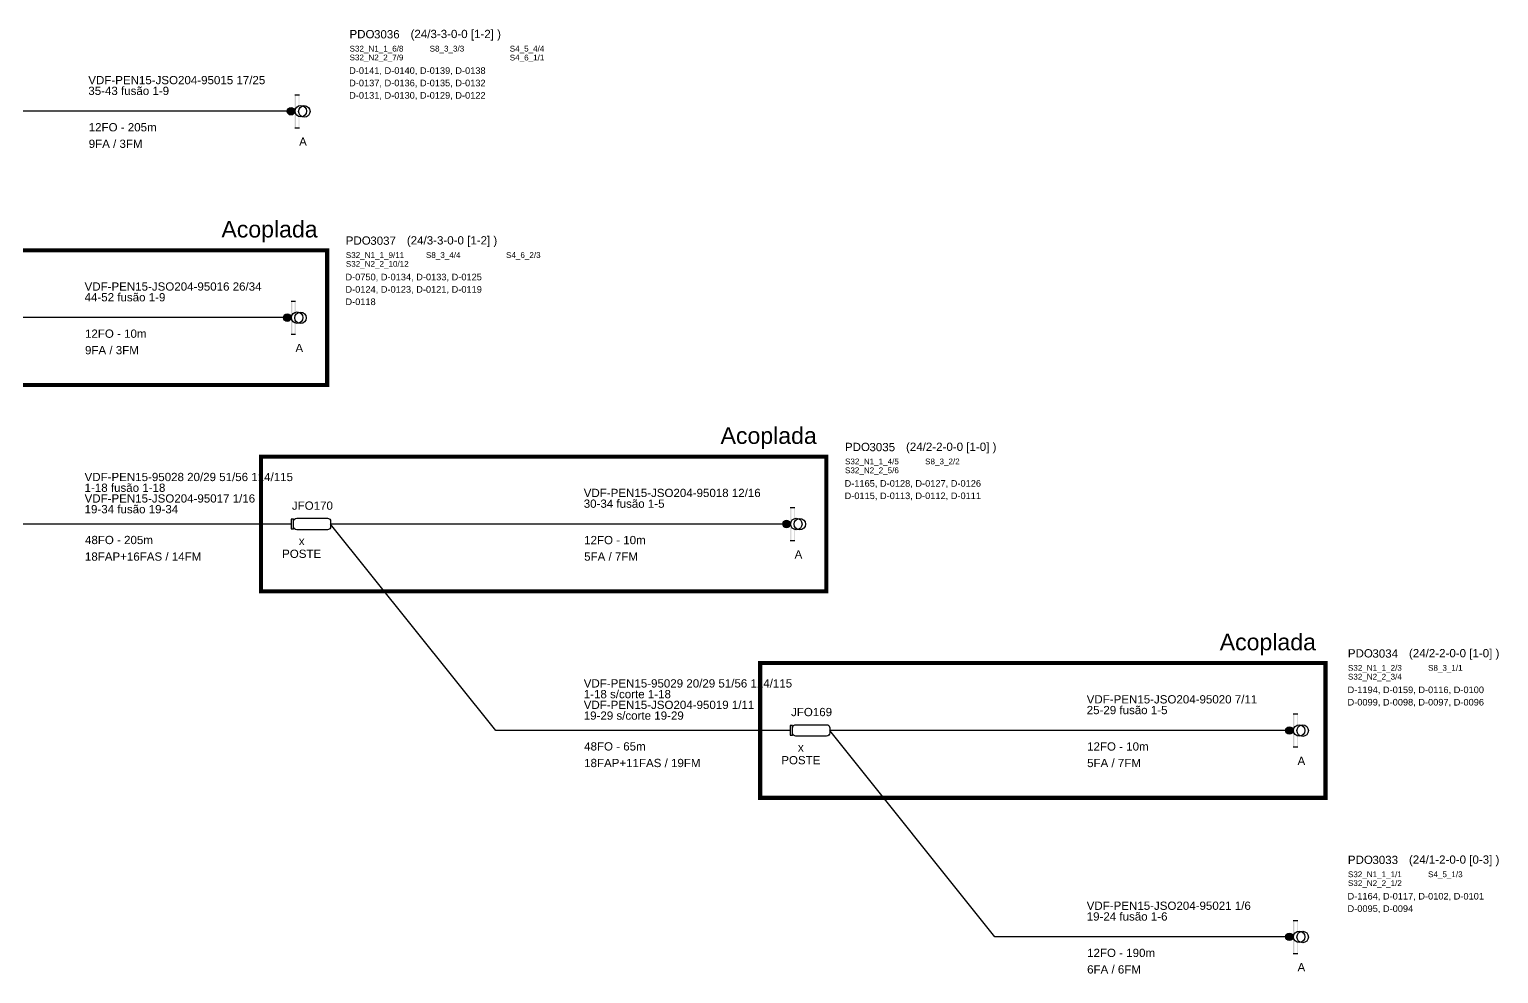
# Model space of a CAD drawing. Header units: millimetres. Extents: x 1437 to 1825, y 762 to 1002.
# Drawn here: x 1646.7 to 1824.7, y 762.2 to 876.5 of the extents above; entities that cross this region are included whole.
import ezdxf
from ezdxf.enums import TextEntityAlignment as Align

# ---------------------------------------------------------------- set-up
doc = ezdxf.new("R2010")
doc.units = ezdxf.units.MM
doc.layers.get('0').update_dxf_attribs({"lineweight": 5})
for name, color, linetype in [('ACOP', 3, 'Continuous'), ('SINOP_AÉREO', 1, 'AEREO2'), ('SINOP_JSFO', 1, 'Continuous'), ('SINOP_PDO', 1, 'Continuous')]:
    doc.layers.add(name, color=color, linetype=linetype)
doc.styles.get("Standard").update_dxf_attribs({"font": 'arial.ttf'})
doc.styles.add('VDF', font='arial.ttf', dxfattribs={"height": 0.25})
doc.linetypes.add('AEREO2', pattern='A,1,-1,[6,LinesVod.shx,S=0,R=0,X=0,Y=0],-1,1', length=4)

# ---------------------------------------------------------------- blocks, each defined once
blk = doc.blocks.new('*U41')
blk.add_hatch(color=256).paths.add_polyline_path([(0, 0, 1), (-0.91, 0, 1)])
for p, q in [((0, 2), (0.56, 2)), ((0, -2), (0.56, -2))]:
    blk.add_line(p, q)
blk.add_circle((-0.45, 0), 0.453)
for centre in [(0.74, 0), (1.16, -0.02)]:
    blk.add_ellipse(centre, major_axis=(0, -0.695), ratio=0.99861)
for points in [[(0, 2), (0.15, 2), (0, -2), (0.15, -2)], [(0.46, -2), (0.56, -2), (0.46, 2), (0.56, 2)]]:
    blk.add_solid(points)
at = {"insert": (6.63, 9.84), "char_height": 1, "attachment_point": 1, "style": 'VDF'}
blk.add_mtext_dynamic_manual_height_columns('PDO', width=5.1324, gutter_width=12.5, heights=[0], dxfattribs=at)
at = {"style": 'VDF'}
for tag, p, height in [('JFO_PDO', (9.6, 8.82), 1), ('(CAP/N1-N2-N3-N4)', (14.03, 8.86), 1), ('PP_R', (6.59, 7.32), 0.8), ('SPLITTERS_001', (6.64, 7.23), 0.7), ('FLB', (11.42, 7.32), 0.8), ('SPLITTERS_002', (16.34, 7.23), 0.7), ('SPLITTERS_003', (26.04, 7.23), 0.7), ('SPLITTERS_004', (6.64, 6.16), 0.7), ('SPLITTERS_007', (6.64, 5.09), 0.7), ('SPLITTERS_005', (16.34, 6.16), 0.7), ('SPLITTERS_008', (16.33, 5.1), 0.7), ('SPLITTERS_006', (26.04, 6.15), 0.7), ('SPLITTERS_009', (26.03, 5.1), 0.7), ('CABO_001', (-25, 3.27), 1), ('CABO_002', (-25, 1.97), 1), ('CABO_003', (-25, 0.67), 1), ('CABO_004', (-25, -0.63), 1), ('CABO_005', (-25, -1.93), 1), ('CABO_CAP_COP', (-24.95, -2.44), 1), ('FA_FM', (-24.95, -4.44), 1)]:
    blk.add_attdef(tag, p, '', height=height, dxfattribs=at)
at = {"color": 5, "style": 'VDF'}
for tag, p in [('EDIFICIOS_001', (6.59, 4.52)), ('EDIFICIOS_002', (6.59, 3.02)), ('EDIFICIOS_003', (6.59, 1.52)), ('EDIFICIOS_004', (6.59, 0.02)), ('EDIFICIOS_005', (6.59, -1.46)), ('EDIFICIOS_006', (6.59, -2.92))]:
    blk.add_attdef(tag, p, '', height=0.8, dxfattribs=at)
at = {"style": 'VDF'}
blk.add_attdef('MODELO', text='', height=1, dxfattribs=at).set_placement((1, -4.18), align=Align.CENTER)
blk = doc.blocks.new('*U49')
blk.add_lwpolyline([(-4.5, 0.58), (-4.8, 0.58), (-4.8, -0.57), (-4.5, -0.57)], close=True)
blk.add_lwpolyline([(-0.4, -0.7), (-4.1, -0.7, -0.414214), (-4.5, -0.3), (-4.5, 0.3, -0.414214), (-4.1, 0.7), (-0.4, 0.7, -0.414214), (0, 0.3), (0, -0.3, -0.414214)], format="xyb", close=True)
at = {"style": 'VDF'}
for tag, p in [('CABO_001', (-29.8, 5.2)), ('CABO_002', (-29.8, 3.9)), ('CABO_003', (-29.8, 2.6)), ('CABO_004', (-29.8, 1.3)), ('CABO_005', (-29.8, 0)), ('CABO_CAP_COP', (-29.75, -2.44)), ('FA_FM', (-29.75, -4.44))]:
    blk.add_attdef(tag, p, '', height=1, dxfattribs=at)
for tag, p in [('JFO#', (-2.25, 1.73)), ('M', (-3.51, -2.55)), ('CVP', (-3.51, -4.1))]:
    blk.add_attdef(tag, text='', height=1, dxfattribs=at).set_placement(p, align=Align.CENTER)
blk = doc.blocks.new('*U50')
blk.add_hatch(color=256).paths.add_polyline_path([(0, 0, 1), (-0.91, 0, 1)])
for p, q in [((0, 2), (0.56, 2)), ((0, -2), (0.56, -2))]:
    blk.add_line(p, q)
blk.add_circle((-0.45, 0), 0.453)
for centre in [(0.74, 0), (1.16, -0.02)]:
    blk.add_ellipse(centre, major_axis=(0, -0.695), ratio=0.99861)
for points in [[(0, 2), (0.15, 2), (0, -2), (0.15, -2)], [(0.46, -2), (0.56, -2), (0.46, 2), (0.56, 2)]]:
    blk.add_solid(points)
at = {"insert": (6.63, 9.84), "char_height": 1, "attachment_point": 1, "style": 'VDF'}
blk.add_mtext_dynamic_manual_height_columns('PDO', width=5.1324, gutter_width=12.5, heights=[0], dxfattribs=at)
at = {"style": 'VDF'}
for tag, p, height in [('JFO_PDO', (9.6, 8.82), 1), ('(CAP/N1-N2-N3-N4)', (14.03, 8.86), 1), ('PP_R', (6.59, 7.32), 0.8), ('SPLITTERS_001', (6.64, 7.23), 0.7), ('FLB', (11.42, 7.32), 0.8), ('SPLITTERS_002', (16.34, 7.23), 0.7), ('SPLITTERS_003', (26.04, 7.23), 0.7), ('SPLITTERS_004', (6.64, 6.16), 0.7), ('SPLITTERS_007', (6.64, 5.09), 0.7), ('SPLITTERS_005', (16.34, 6.16), 0.7), ('SPLITTERS_008', (16.33, 5.1), 0.7), ('SPLITTERS_006', (26.04, 6.15), 0.7), ('SPLITTERS_009', (26.03, 5.1), 0.7), ('CABO_001', (-25, 3.27), 1), ('CABO_002', (-25, 1.97), 1), ('CABO_003', (-25, 0.67), 1), ('CABO_004', (-25, -0.63), 1), ('CABO_005', (-25, -1.93), 1), ('CABO_CAP_COP', (-24.95, -2.44), 1), ('FA_FM', (-24.95, -4.44), 1)]:
    blk.add_attdef(tag, p, '', height=height, dxfattribs=at)
at = {"color": 5, "style": 'VDF'}
for tag, p in [('EDIFICIOS_001', (6.59, 4.52)), ('EDIFICIOS_002', (6.59, 3.02)), ('EDIFICIOS_003', (6.59, 1.52)), ('EDIFICIOS_004', (6.59, 0.02)), ('EDIFICIOS_005', (6.59, -1.46)), ('EDIFICIOS_006', (6.59, -2.92))]:
    blk.add_attdef(tag, p, '', height=0.8, dxfattribs=at)
at = {"style": 'VDF'}
blk.add_attdef('MODELO', text='', height=1, dxfattribs=at).set_placement((1, -4.18), align=Align.CENTER)
blk = doc.blocks.new('*U44')
blk.add_lwpolyline([(-4.5, 0.58), (-4.8, 0.58), (-4.8, -0.57), (-4.5, -0.57)], close=True)
blk.add_lwpolyline([(-0.4, -0.7), (-4.1, -0.7, -0.414214), (-4.5, -0.3), (-4.5, 0.3, -0.414214), (-4.1, 0.7), (-0.4, 0.7, -0.414214), (0, 0.3), (0, -0.3, -0.414214)], format="xyb", close=True)
at = {"style": 'VDF'}
for tag, p in [('CABO_001', (-29.8, 5.2)), ('CABO_002', (-29.8, 3.9)), ('CABO_003', (-29.8, 2.6)), ('CABO_004', (-29.8, 1.3)), ('CABO_005', (-29.8, 0)), ('CABO_CAP_COP', (-29.75, -2.44)), ('FA_FM', (-29.75, -4.44))]:
    blk.add_attdef(tag, p, '', height=1, dxfattribs=at)
for tag, p in [('JFO#', (-2.25, 1.73)), ('M', (-3.51, -2.55)), ('CVP', (-3.51, -4.1))]:
    blk.add_attdef(tag, text='', height=1, dxfattribs=at).set_placement(p, align=Align.CENTER)
blk = doc.blocks.new('*U45')
blk.add_hatch(color=256).paths.add_polyline_path([(0, 0, 1), (-0.91, 0, 1)])
for p, q in [((0, 2), (0.56, 2)), ((0, -2), (0.56, -2))]:
    blk.add_line(p, q)
blk.add_circle((-0.45, 0), 0.453)
for centre in [(0.74, 0), (1.16, -0.02)]:
    blk.add_ellipse(centre, major_axis=(0, -0.695), ratio=0.99861)
for points in [[(0, 2), (0.15, 2), (0, -2), (0.15, -2)], [(0.46, -2), (0.56, -2), (0.46, 2), (0.56, 2)]]:
    blk.add_solid(points)
at = {"insert": (6.63, 9.84), "char_height": 1, "attachment_point": 1, "style": 'VDF'}
blk.add_mtext_dynamic_manual_height_columns('PDO', width=5.1324, gutter_width=12.5, heights=[0], dxfattribs=at)
at = {"style": 'VDF'}
for tag, p, height in [('JFO_PDO', (9.6, 8.82), 1), ('(CAP/N1-N2-N3-N4)', (14.03, 8.86), 1), ('PP_R', (6.59, 7.32), 0.8), ('SPLITTERS_001', (6.64, 7.23), 0.7), ('FLB', (11.42, 7.32), 0.8), ('SPLITTERS_002', (16.34, 7.23), 0.7), ('SPLITTERS_003', (26.04, 7.23), 0.7), ('SPLITTERS_004', (6.64, 6.16), 0.7), ('SPLITTERS_007', (6.64, 5.09), 0.7), ('SPLITTERS_005', (16.34, 6.16), 0.7), ('SPLITTERS_008', (16.33, 5.1), 0.7), ('SPLITTERS_006', (26.04, 6.15), 0.7), ('SPLITTERS_009', (26.03, 5.1), 0.7), ('CABO_001', (-25, 3.27), 1), ('CABO_002', (-25, 1.97), 1), ('CABO_003', (-25, 0.67), 1), ('CABO_004', (-25, -0.63), 1), ('CABO_005', (-25, -1.93), 1), ('CABO_CAP_COP', (-24.95, -2.44), 1), ('FA_FM', (-24.95, -4.44), 1)]:
    blk.add_attdef(tag, p, '', height=height, dxfattribs=at)
at = {"color": 5, "style": 'VDF'}
for tag, p in [('EDIFICIOS_001', (6.59, 4.52)), ('EDIFICIOS_002', (6.59, 3.02)), ('EDIFICIOS_003', (6.59, 1.52)), ('EDIFICIOS_004', (6.59, 0.02)), ('EDIFICIOS_005', (6.59, -1.46)), ('EDIFICIOS_006', (6.59, -2.92))]:
    blk.add_attdef(tag, p, '', height=0.8, dxfattribs=at)
at = {"style": 'VDF'}
blk.add_attdef('MODELO', text='', height=1, dxfattribs=at).set_placement((1, -4.18), align=Align.CENTER)
blk = doc.blocks.new('*U29')
blk.add_hatch(color=256).paths.add_polyline_path([(0, 0, 1), (-0.91, 0, 1)])
for p, q in [((0, 2), (0.56, 2)), ((0, -2), (0.56, -2))]:
    blk.add_line(p, q)
blk.add_circle((-0.45, 0), 0.453)
for centre in [(0.74, 0), (1.16, -0.02)]:
    blk.add_ellipse(centre, major_axis=(0, -0.695), ratio=0.99861)
for points in [[(0, 2), (0.15, 2), (0, -2), (0.15, -2)], [(0.46, -2), (0.56, -2), (0.46, 2), (0.56, 2)]]:
    blk.add_solid(points)
at = {"insert": (6.63, 9.84), "char_height": 1, "attachment_point": 1, "style": 'VDF'}
blk.add_mtext_dynamic_manual_height_columns('PDO', width=5.1324, gutter_width=12.5, heights=[0], dxfattribs=at)
at = {"style": 'VDF'}
for tag, p, height in [('JFO_PDO', (9.6, 8.82), 1), ('(CAP/N1-N2-N3-N4)', (14.03, 8.86), 1), ('PP_R', (6.59, 7.32), 0.8), ('SPLITTERS_001', (6.64, 7.23), 0.7), ('FLB', (11.42, 7.32), 0.8), ('SPLITTERS_002', (16.34, 7.23), 0.7), ('SPLITTERS_003', (26.04, 7.23), 0.7), ('SPLITTERS_004', (6.64, 6.16), 0.7), ('SPLITTERS_007', (6.64, 5.09), 0.7), ('SPLITTERS_005', (16.34, 6.16), 0.7), ('SPLITTERS_008', (16.33, 5.1), 0.7), ('SPLITTERS_006', (26.04, 6.15), 0.7), ('SPLITTERS_009', (26.03, 5.1), 0.7), ('CABO_001', (-25, 3.27), 1), ('CABO_002', (-25, 1.97), 1), ('CABO_003', (-25, 0.67), 1), ('CABO_004', (-25, -0.63), 1), ('CABO_005', (-25, -1.93), 1), ('CABO_CAP_COP', (-24.95, -2.44), 1), ('FA_FM', (-24.95, -4.44), 1)]:
    blk.add_attdef(tag, p, '', height=height, dxfattribs=at)
at = {"color": 5, "style": 'VDF'}
for tag, p in [('EDIFICIOS_001', (6.59, 4.52)), ('EDIFICIOS_002', (6.59, 3.02)), ('EDIFICIOS_003', (6.59, 1.52)), ('EDIFICIOS_004', (6.59, 0.02)), ('EDIFICIOS_005', (6.59, -1.46)), ('EDIFICIOS_006', (6.59, -2.92))]:
    blk.add_attdef(tag, p, '', height=0.8, dxfattribs=at)
at = {"style": 'VDF'}
blk.add_attdef('MODELO', text='', height=1, dxfattribs=at).set_placement((1, -4.18), align=Align.CENTER)
blk = doc.blocks.new('*U30')
blk.add_hatch(color=256).paths.add_polyline_path([(0, 0, 1), (-0.91, 0, 1)])
for p, q in [((0, 2), (0.56, 2)), ((0, -2), (0.56, -2))]:
    blk.add_line(p, q)
blk.add_circle((-0.45, 0), 0.453)
for centre in [(0.74, 0), (1.16, -0.02)]:
    blk.add_ellipse(centre, major_axis=(0, -0.695), ratio=0.99861)
for points in [[(0, 2), (0.15, 2), (0, -2), (0.15, -2)], [(0.46, -2), (0.56, -2), (0.46, 2), (0.56, 2)]]:
    blk.add_solid(points)
at = {"insert": (6.63, 9.84), "char_height": 1, "attachment_point": 1, "style": 'VDF'}
blk.add_mtext_dynamic_manual_height_columns('PDO', width=5.1324, gutter_width=12.5, heights=[0], dxfattribs=at)
at = {"style": 'VDF'}
for tag, p, height in [('JFO_PDO', (9.6, 8.82), 1), ('(CAP/N1-N2-N3-N4)', (14.03, 8.86), 1), ('PP_R', (6.59, 7.32), 0.8), ('SPLITTERS_001', (6.64, 7.23), 0.7), ('FLB', (11.42, 7.32), 0.8), ('SPLITTERS_002', (16.34, 7.23), 0.7), ('SPLITTERS_003', (26.04, 7.23), 0.7), ('SPLITTERS_004', (6.64, 6.16), 0.7), ('SPLITTERS_007', (6.64, 5.09), 0.7), ('SPLITTERS_005', (16.34, 6.16), 0.7), ('SPLITTERS_008', (16.33, 5.1), 0.7), ('SPLITTERS_006', (26.04, 6.15), 0.7), ('SPLITTERS_009', (26.03, 5.1), 0.7), ('CABO_001', (-25, 3.27), 1), ('CABO_002', (-25, 1.97), 1), ('CABO_003', (-25, 0.67), 1), ('CABO_004', (-25, -0.63), 1), ('CABO_005', (-25, -1.93), 1), ('CABO_CAP_COP', (-24.95, -2.44), 1), ('FA_FM', (-24.95, -4.44), 1)]:
    blk.add_attdef(tag, p, '', height=height, dxfattribs=at)
at = {"color": 5, "style": 'VDF'}
for tag, p in [('EDIFICIOS_001', (6.59, 4.52)), ('EDIFICIOS_002', (6.59, 3.02)), ('EDIFICIOS_003', (6.59, 1.52)), ('EDIFICIOS_004', (6.59, 0.02)), ('EDIFICIOS_005', (6.59, -1.46)), ('EDIFICIOS_006', (6.59, -2.92))]:
    blk.add_attdef(tag, p, '', height=0.8, dxfattribs=at)
at = {"style": 'VDF'}
blk.add_attdef('MODELO', text='', height=1, dxfattribs=at).set_placement((1, -4.18), align=Align.CENTER)

msp = doc.modelspace()

# ---------------------------------------------------------------- linework, layer by layer
at = {"layer": 'ACOP', "color": 3, "const_width": 0.5}
for points in [[(1682.8, 833.46), (1614.33, 833.46), (1614.33, 849.78), (1682.8, 849.78)], [(1743.26, 808.46), (1674.79, 808.46), (1674.79, 824.78), (1743.26, 824.78)], [(1803.71, 783.46), (1735.24, 783.46), (1735.24, 799.78), (1803.71, 799.78)]]:
    msp.add_lwpolyline(points, close=True, dxfattribs=at)
at = {"layer": 'SINOP_AÉREO', "linetype": 'AEREO2'}
for points in [[(1678.43, 866.62), (1642.77, 866.62), (1622.77, 841.62)], [(1678.43, 841.62), (1622.77, 841.62)], [(1678.43, 816.62), (1642.77, 816.62), (1622.77, 841.62)], [(1738.88, 816.62), (1683.23, 816.62)], [(1738.88, 791.62), (1703.23, 791.62), (1683.23, 816.62)], [(1799.33, 791.62), (1743.68, 791.62)], [(1799.33, 766.62), (1763.68, 766.62), (1743.68, 791.62)]]:
    msp.add_lwpolyline(points, dxfattribs=at)

# ---------------------------------------------------------------- block references
at = {"layer": 'SINOP_JSFO', "color": 4}
ref = msp.add_blockref('*U49', (1683.23, 816.62), dxfattribs=at)
ref.add_attrib('CABO_001', 'VDF-PEN15-95028 20/29 51/56 114/115', (1653.43, 821.82), dxfattribs={"layer": '0', "height": 1, "style": 'VDF'})
ref.add_attrib('CABO_002', '1-18 fusão 1-18', (1653.43, 820.52), dxfattribs={"layer": '0', "height": 1, "style": 'VDF'})
ref.add_attrib('CABO_003', 'VDF-PEN15-JSO204-95017 1/16', (1653.43, 819.22), dxfattribs={"layer": '0', "height": 1, "style": 'VDF'})
ref.add_attrib('CABO_004', '19-34 fusão 19-34', (1653.43, 817.92), dxfattribs={"layer": '0', "height": 1, "style": 'VDF'})
ref.add_attrib('FA_FM', '18FAP+16FAS / 14FM', (1653.47, 812.18), dxfattribs={"layer": '0', "height": 1, "style": 'VDF'})
ref.add_attrib('CABO_CAP_COP', '48FO - 205m', (1653.48, 814.19), dxfattribs={"layer": '0', "height": 1, "style": 'VDF'})
ref.add_attrib('M', 'x', dxfattribs={"layer": '0', "height": 1, "style": 'VDF'}).set_placement((1679.72, 814.07), align=Align.CENTER)
ref.add_attrib('JSO#JFO', 'JFO170', dxfattribs={"layer": '0', "height": 1, "style": 'VDF'}).set_placement((1681.02, 818.35), align=Align.CENTER)
ref.add_attrib('CVP', 'POSTE', dxfattribs={"layer": '0', "height": 1, "style": 'VDF'}).set_placement((1679.72, 812.52), align=Align.CENTER)
ref = msp.add_blockref('*U44', (1743.68, 791.62), dxfattribs=at)
ref.add_attrib('CABO_001', 'VDF-PEN15-95029 20/29 51/56 114/115', (1713.88, 796.82), dxfattribs={"layer": '0', "height": 1, "style": 'VDF'})
ref.add_attrib('CABO_002', '1-18 s/corte 1-18', (1713.88, 795.52), dxfattribs={"layer": '0', "height": 1, "style": 'VDF'})
ref.add_attrib('CABO_003', 'VDF-PEN15-JSO204-95019 1/11', (1713.88, 794.22), dxfattribs={"layer": '0', "height": 1, "style": 'VDF'})
ref.add_attrib('CABO_004', '19-29 s/corte 19-29', (1713.88, 792.92), dxfattribs={"layer": '0', "height": 1, "style": 'VDF'})
ref.add_attrib('FA_FM', '18FAP+11FAS / 19FM', (1713.93, 787.18), dxfattribs={"layer": '0', "height": 1, "style": 'VDF'})
ref.add_attrib('CABO_CAP_COP', '48FO - 65m', (1713.93, 789.19), dxfattribs={"layer": '0', "height": 1, "style": 'VDF'})
ref.add_attrib('M', 'x', dxfattribs={"layer": '0', "height": 1, "style": 'VDF'}).set_placement((1740.17, 789.07), align=Align.CENTER)
ref.add_attrib('JSO#JFO', 'JFO169', dxfattribs={"layer": '0', "height": 1, "style": 'VDF'}).set_placement((1741.47, 793.35), align=Align.CENTER)
ref.add_attrib('CVP', 'POSTE', dxfattribs={"layer": '0', "height": 1, "style": 'VDF'}).set_placement((1740.17, 787.52), align=Align.CENTER)
at = {"layer": 'SINOP_PDO'}
for name, p, values in [('*U30', (1678.88, 866.62), {'JFO_PDO': '3036', 'MODELO': 'A', 'CABO_001': 'VDF-PEN15-JSO204-95015 17/25', 'CABO_002': '35-43 fusão 1-9', 'FA_FM': '9FA / 3FM', 'CABO_CAP_COP': '12FO - 205m', '(CAP/N1-N2-N3-N4)': '(24/3-3-0-0 [1-2] )', 'SPLITTERS_001': 'S32_N1_1_6/8', 'SPLITTERS_002': 'S8_3_3/3', 'SPLITTERS_003': 'S4_5_4/4', 'SPLITTERS_004': 'S32_N2_2_7/9', 'SPLITTERS_006': 'S4_6_1/1', 'EDIFICIOS_001': 'D-0141, D-0140, D-0139, D-0138', 'EDIFICIOS_002': 'D-0137, D-0136, D-0135, D-0132', 'EDIFICIOS_003': 'D-0131, D-0130, D-0129, D-0122'}), ('*U41', (1678.43, 841.62), {'JFO_PDO': '3037', 'MODELO': 'A', 'CABO_001': 'VDF-PEN15-JSO204-95016 26/34', 'CABO_002': '44-52 fusão 1-9', 'FA_FM': '9FA / 3FM', 'CABO_CAP_COP': '12FO - 10m', '(CAP/N1-N2-N3-N4)': '(24/3-3-0-0 [1-2] )', 'SPLITTERS_001': 'S32_N1_1_9/11', 'SPLITTERS_002': 'S8_3_4/4', 'SPLITTERS_003': 'S4_6_2/3', 'SPLITTERS_004': 'S32_N2_2_10/12', 'EDIFICIOS_001': 'D-0750, D-0134, D-0133, D-0125', 'EDIFICIOS_002': 'D-0124, D-0123, D-0121, D-0119', 'EDIFICIOS_003': 'D-0118'}), ('*U50', (1738.88, 816.62), {'JFO_PDO': '3035', 'MODELO': 'A', 'CABO_001': 'VDF-PEN15-JSO204-95018 12/16', 'CABO_002': '30-34 fusão 1-5', 'FA_FM': '5FA / 7FM', 'CABO_CAP_COP': '12FO - 10m', '(CAP/N1-N2-N3-N4)': '(24/2-2-0-0 [1-0] )', 'SPLITTERS_001': 'S32_N1_1_4/5', 'SPLITTERS_002': 'S8_3_2/2', 'SPLITTERS_004': 'S32_N2_2_5/6', 'EDIFICIOS_001': 'D-1165, D-0128, D-0127, D-0126', 'EDIFICIOS_002': 'D-0115, D-0113, D-0112, D-0111'}), ('*U45', (1799.79, 791.62), {'JFO_PDO': '3034', 'MODELO': 'A', 'CABO_001': 'VDF-PEN15-JSO204-95020 7/11', 'CABO_002': '25-29 fusão 1-5', 'FA_FM': '5FA / 7FM', 'CABO_CAP_COP': '12FO - 10m', '(CAP/N1-N2-N3-N4)': '(24/2-2-0-0 [1-0] )', 'SPLITTERS_001': 'S32_N1_1_2/3', 'SPLITTERS_002': 'S8_3_1/1', 'SPLITTERS_004': 'S32_N2_2_3/4', 'EDIFICIOS_001': 'D-1194, D-0159, D-0116, D-0100', 'EDIFICIOS_002': 'D-0099, D-0098, D-0097, D-0096'}), ('*U29', (1799.79, 766.62), {'JFO_PDO': '3033', 'MODELO': 'A', 'CABO_001': 'VDF-PEN15-JSO204-95021 1/6', 'CABO_002': '19-24 fusão 1-6', 'FA_FM': '6FA / 6FM', 'CABO_CAP_COP': '12FO - 190m', '(CAP/N1-N2-N3-N4)': '(24/1-2-0-0 [0-3] )', 'SPLITTERS_001': 'S32_N1_1_1/1', 'SPLITTERS_002': 'S4_5_1/3', 'SPLITTERS_004': 'S32_N2_2_1/2', 'EDIFICIOS_001': 'D-1164, D-0117, D-0102, D-0101', 'EDIFICIOS_002': 'D-0095, D-0094'})]:
    msp.add_blockref(name, p, dxfattribs=at).add_auto_attribs(values)

# ---------------------------------------------------------------- texts
at = {"layer": 'ACOP', "color": 3, "char_height": 2, "attachment_point": 1}
for insert in [(1670, 853.33), (1730.45, 828.33), (1790.9, 803.33)]:
    msp.add_mtext_dynamic_manual_height_columns('Acoplada', width=12.6704, gutter_width=12.5, heights=[0], dxfattribs=dict(at, insert=insert))

doc.saveas('drawing.dxf')
